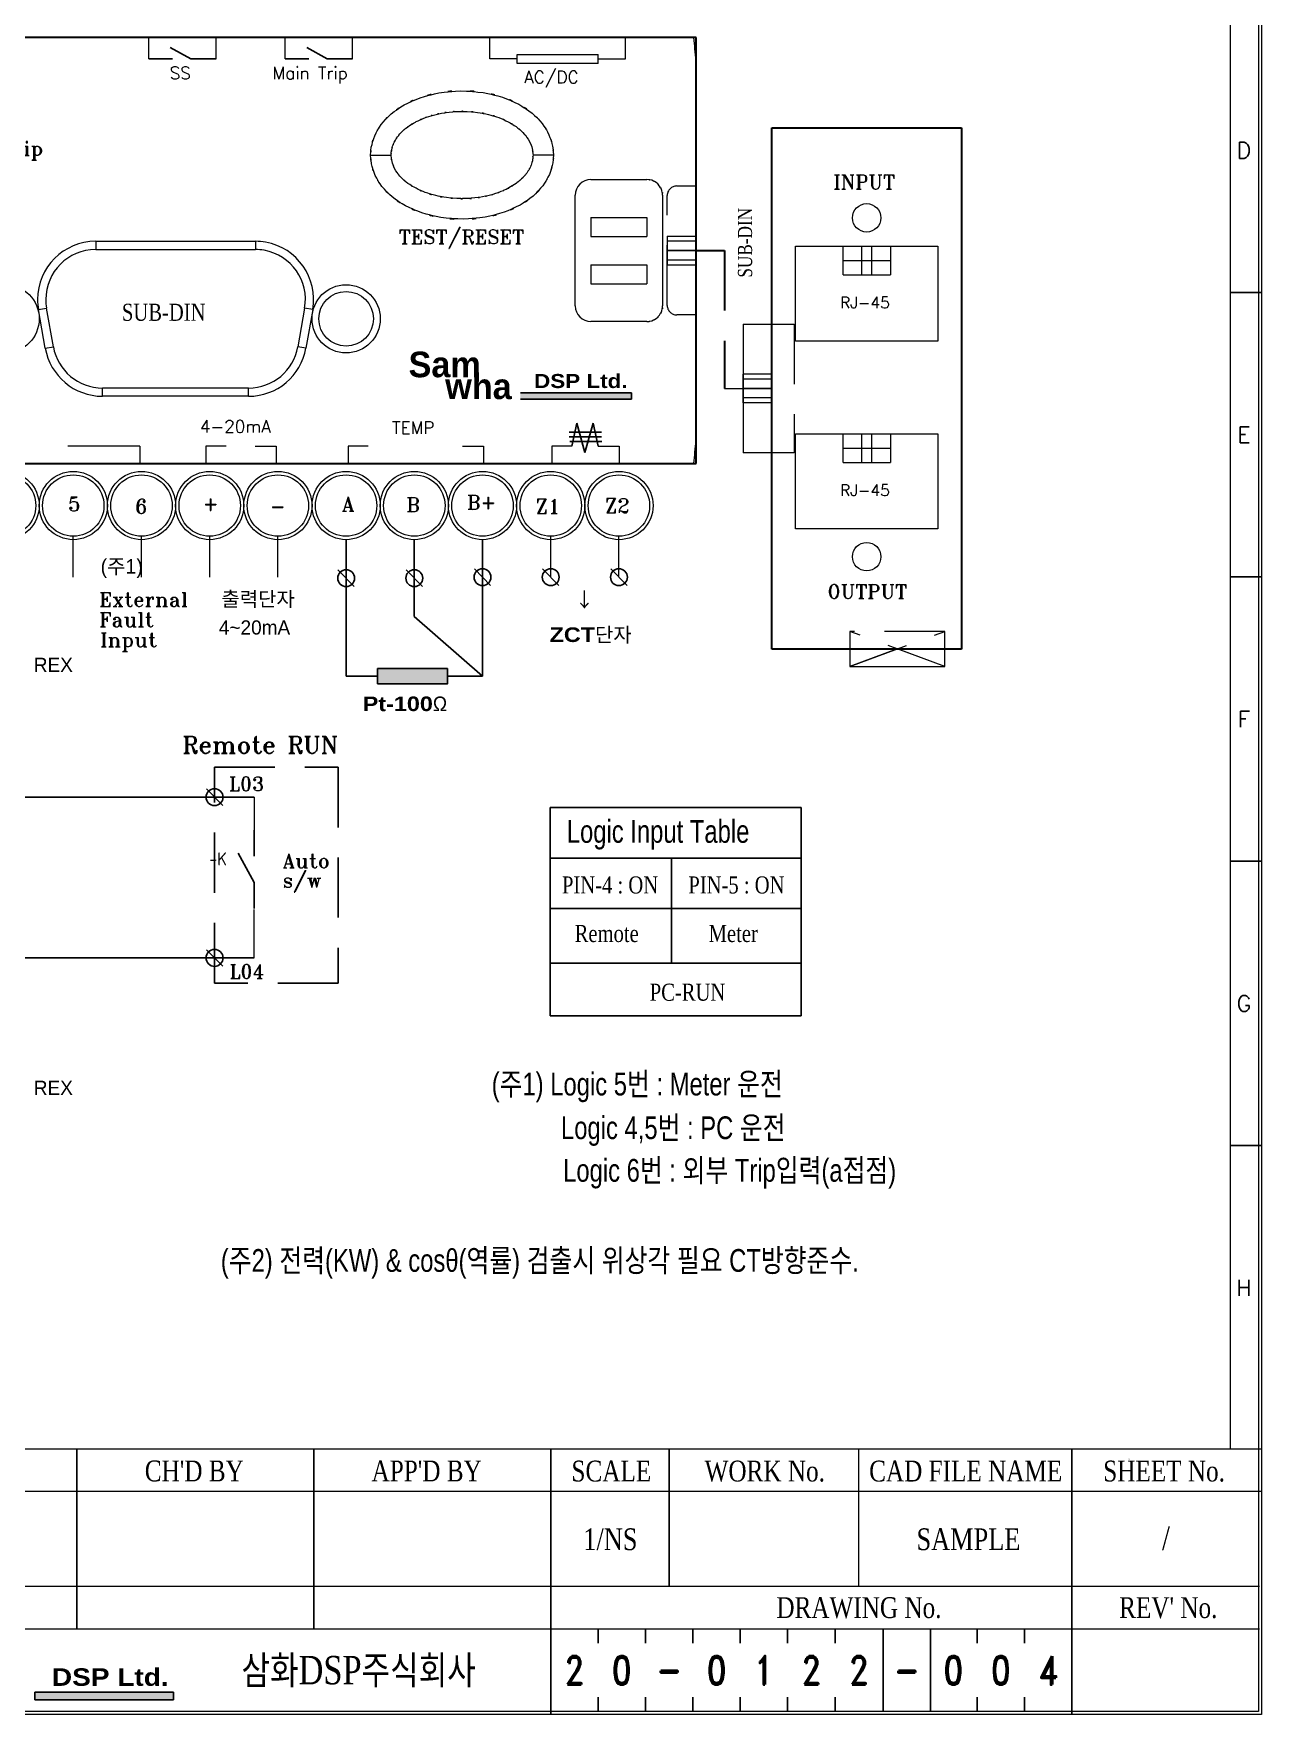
# Model space of a CAD drawing. Header units: millimetres. Extents: x 54 to 1685, y 68 to 1015.
# Drawn here: x 756.6 to 886.2, y 701.6 to 878.9 of the extents above; entities that cross this region are included whole.
import ezdxf
from ezdxf.enums import TextEntityAlignment as Align

# ---------------------------------------------------------------- set-up
doc = ezdxf.new("R2010")
doc.units = ezdxf.units.MM
doc.linetypes.add('DASHED2', pattern=[9.525, 6.35, -3.175])
for name, color, linetype in [('20', 2, 'Continuous'), ('30', 3, 'Continuous'), ('40', 7, 'Continuous'), ('70', 7, 'Continuous'), ('SYMS', 7, 'Continuous'), ('TAGS', 150, 'Continuous')]:
    doc.layers.add(name, color=color, linetype=linetype)
doc.styles.add('SD', font='ROMAND.shx', dxfattribs={"width": 0.8})
doc.styles.add('SIMPLEX', font='SIMPLEX.shx', dxfattribs={"bigfont": 'HBRDS.shx'})
doc.styles.add('SS', font='batang.ttc', dxfattribs={"width": 0.8})
doc.styles.get("Standard").update_dxf_attribs({"font": 'BareunDotumPro1.ttf'})
doc.styles.add('STYLE2', font='romant.shx')
doc.styles.add('WD_IEC', font='ISOCP2.shx', dxfattribs={"width": 0.9, "height": 4, "bigfont": 'whtmtxt.shx'})
doc.styles.add('굴림체', font='gulim.ttc')

# ---------------------------------------------------------------- blocks, each defined once
blk = doc.blocks.new('VCR21')
for p, q in [((0, 7.5), (0, 2.5)), ((0, -2.5), (-3.12, 3.12)), ((0, -2.5), (0, -7.5))]:
    blk.add_line(p, q)
at = {"style": 'WD_IEC'}
for tag, p in [('INST', (-5.25, 6.75)), ('TAG2', (-5.25, 0.75)), ('LOC', (-5.25, 3.75)), ('XREF', (-5.25, -3.75)), ('DESC1', (-5.25, -6.75)), ('DESC2', (-5.25, -9.75)), ('DESC3', (-5.25, -12.75))]:
    blk.add_attdef(tag, text='', height=2.5, dxfattribs=at).set_placement(p, align=Align.RIGHT)
blk.add_attdef('TERM01', text='', height=2, rotation=90, dxfattribs=at).set_placement((-1, 7.5), align=Align.RIGHT)
at = {"style": 'WD_IEC', "flags": 1}
for tag, p, height in [('X2TERM01', (0, 7.5), 0.32), ('X4LINK', (-2.75, 0), 0.32), ('X1LINK', (-0.5, 0), 0.32), ('CONTACT', (4, -3.5), 1), ('FAMILY', (4, -5), 1), ('COMMON', (5.25, -4.75), 1), ('X8TERM02', (0, -7.5), 0.32)]:
    blk.add_attdef(tag, p, '', height=height, dxfattribs=at)
at = {"style": 'WD_IEC'}
blk.add_attdef('TERM02', (-1, -7.5), '', height=2, rotation=90, dxfattribs=at)

msp = doc.modelspace()

# ---------------------------------------------------------------- hatches: boundary and pattern name
for color, points in [(5, [(808.029, 840.287), (808.029, 840.954), (819.733, 840.954), (819.733, 840.287)]), (256, [(792.943, 811.872), (792.943, 810.267), (800.324, 810.267), (800.324, 811.872)]), (5, [(756.775, 703.074), (756.775, 703.907), (771.406, 703.907), (771.406, 703.074)])]:
    msp.add_hatch(color=color).paths.add_polyline_path(points)

# ---------------------------------------------------------------- linework, layer by layer
at = {"color": 7, "lineweight": 30}
for p, q in [((826.555, 878.441), (673.516, 878.441)), ((826.555, 833.522), (826.555, 878.441)), ((673.516, 833.522), (826.555, 833.522))]:
    msp.add_line(p, q, dxfattribs=at)
for p, q in [((769.383, 876.209), (768.811, 876.209)), ((769.383, 876.209), (771.308, 876.209)), ((773.233, 876.209), (771.067, 877.412)), ((773.233, 876.209), (775.158, 876.209)), ((775.158, 876.209), (775.919, 876.209)), ((783.779, 876.209), (783.207, 876.209)), ((783.779, 876.209), (785.704, 876.209)), ((787.629, 876.209), (785.464, 877.412)), ((787.629, 876.209), (789.554, 876.209)), ((789.554, 876.209), (790.315, 876.209)), ((789.626, 825.48), (789.626, 811.069)), ((796.824, 825.48), (796.824, 817.367)), ((804.023, 811.069), (804.023, 825.479)), ((796.824, 817.367), (804.023, 811.069)), ((789.626, 811.069), (792.943, 811.069)), ((800.324, 811.069), (804.023, 811.069)), ((779.933, 798.317), (754.759, 798.317)), ((811.146, 775.239), (811.146, 797.234)), ((811.146, 797.234), (837.643, 797.234)), ((837.643, 797.234), (837.643, 775.239)), ((811.146, 791.895), (837.643, 791.895)), ((823.967, 780.791), (823.967, 791.895)), ((811.146, 786.557), (837.643, 786.557)), ((779.933, 781.355), (754.134, 781.355)), ((811.146, 780.791), (837.643, 780.791)), ((837.643, 775.239), (811.146, 775.239))]:
    msp.add_line(p, q)
at = {"color": 7, "lineweight": 15}
for p, q in [((792.217, 866.059), (794.377, 866.059)), ((811.509, 866.059), (809.35, 866.059)), ((763.199, 856.955), (780.059, 856.955)), ((763.199, 856.955), (763.199, 856.092)), ((780.059, 856.955), (780.059, 856.092)), ((763.199, 856.092), (780.059, 856.092)), ((757.159, 849.757), (758.011, 849.907)), ((757.878, 845.679), (757.159, 849.757)), ((758.729, 845.83), (758.011, 849.907)), ((785.249, 849.907), (784.53, 845.83)), ((786.1, 849.757), (785.249, 849.907)), ((786.1, 849.757), (785.381, 845.679)), ((757.878, 845.679), (758.729, 845.83)), ((785.381, 845.679), (784.53, 845.83)), ((779.341, 841.476), (763.917, 841.476)), ((763.917, 840.612), (763.917, 841.476)), ((779.341, 840.612), (763.917, 840.612)), ((779.341, 840.612), (779.341, 841.476))]:
    msp.add_line(p, q, dxfattribs=at)
at = {"color": 7, "lineweight": 0}
for p, q in [((813.81, 850.147), (813.81, 861.816)), ((815.466, 863.472), (821.376, 863.472)), ((823.031, 861.816), (823.031, 850.147)), ((815.466, 859.472), (821.376, 859.472)), ((815.466, 857.472), (821.376, 857.472)), ((815.466, 854.472), (821.376, 854.472)), ((815.466, 852.472), (821.376, 852.472)), ((821.376, 848.492), (815.466, 848.492))]:
    msp.add_line(p, q, dxfattribs=at)
at = {"color": 5}
for p, q in [((808.029, 840.954), (819.733, 840.954)), ((819.733, 840.954), (819.733, 840.287)), ((819.733, 840.287), (808.029, 840.287)), ((756.775, 703.907), (771.406, 703.907)), ((756.775, 703.074), (756.775, 703.907)), ((771.406, 703.074), (756.775, 703.074)), ((771.406, 703.907), (771.406, 703.074))]:
    msp.add_line(p, q, dxfattribs=at)
at = {"color": 7, "linetype": 'DASHED2'}
for p, q in [((813.453, 835.349), (813.987, 837.768)), ((814.836, 834.681), (813.987, 837.768)), ((815.686, 837.768), (814.836, 834.681)), ((816.219, 835.349), (815.686, 837.768))]:
    msp.add_line(p, q, dxfattribs=at)
at = {"color": 7}
for p, q in [((814.869, 836.819), (813.17, 836.819)), ((814.883, 836.334), (813.184, 836.334)), ((814.932, 835.851), (813.233, 835.851)), ((816.568, 836.819), (814.869, 836.819)), ((816.582, 836.334), (814.883, 836.334)), ((816.631, 835.851), (814.932, 835.851))]:
    msp.add_line(p, q, dxfattribs=at)
at = {"color": 0}
for p, q in [((790.484, 820.555), (788.768, 822.292)), ((797.682, 820.555), (795.966, 822.292)), ((804.881, 820.653), (803.165, 822.391)), ((812.078, 820.653), (810.362, 822.391)), ((819.278, 820.653), (817.562, 822.391)), ((776.602, 797.448), (774.886, 799.186)), ((776.602, 780.486), (774.886, 782.224))]:
    msp.add_line(p, q, dxfattribs=at)
msp.add_lwpolyline([(792.943, 810.267), (792.943, 811.872), (800.324, 811.872), (800.324, 810.267)], close=True)
at = {"color": 3, "linetype": 'DASHED2'}
msp.add_lwpolyline([(775.744, 801.481), (788.777, 801.481), (788.777, 778.71), (775.744, 778.71)], close=True, dxfattribs=at)
at = {"color": 7, "lineweight": 15}
for centre, radius in [((753.634, 848.783), 3.599), ((789.626, 848.783), 3.599), ((789.626, 848.783), 2.879), ((753.634, 829.079), 3.599), ((753.634, 829.079), 3.239), ((760.832, 829.079), 3.599), ((760.833, 829.079), 3.238), ((768.031, 829.079), 3.599), ((768.031, 829.079), 3.239), ((775.229, 829.079), 3.599), ((775.229, 829.079), 3.239), ((782.428, 829.079), 3.599), ((782.428, 829.079), 3.239), ((789.626, 829.079), 3.599), ((789.626, 829.079), 3.239), ((796.824, 829.079), 3.599), ((796.825, 829.079), 3.24), ((804.023, 829.079), 3.599), ((804.023, 829.079), 3.239), ((811.221, 829.079), 3.599), ((811.222, 829.079), 3.239), ((818.42, 829.079), 3.6), ((818.419, 829.079), 3.239)]:
    msp.add_circle(centre, radius, dxfattribs=at)
at = {"color": 0}
for centre in [(789.626, 821.423), (796.824, 821.423), (804.023, 821.522), (811.22, 821.522), (818.42, 821.522), (775.744, 798.317), (775.744, 781.355)]:
    msp.add_circle(centre, 0.891, dxfattribs=at)
at = {"color": 7, "lineweight": 15}
for points, knots in [([(826.324, 878.441), (826.324, 878.436), (826.32, 878.432), (826.316, 878.432), (826.31, 878.432), (826.307, 878.436), (826.307, 878.441), (826.307, 878.446), (826.31, 878.451), (826.316, 878.451), (826.32, 878.451), (826.324, 878.446), (826.324, 878.441)], [0, 0, 0, 0, 1, 1, 1, 2, 2, 2, 3, 3, 3, 4, 4, 4, 4]), ([(792.217, 866.059), (792.289, 867.288), (792.156, 865.654), (792.284, 866.877), (792.761, 868.73), (792.043, 866.284), (792.642, 868.1), (793.627, 869.929), (792.236, 867.536), (793.339, 869.296), (794.844, 870.995), (792.769, 868.794), (794.376, 870.397), (796.391, 871.877), (793.654, 869.979), (795.745, 871.346), (798.246, 872.54), (794.875, 871.031), (797.431, 872.102), (800.41, 872.943), (796.413, 871.911), (799.428, 872.617), (802.897, 873.01), (798.262, 872.592), (801.746, 872.826), (805.275, 872.645), (800.578, 872.995), (804.095, 872.651), (807.159, 871.983), (803.097, 872.966), (806.127, 872.159), (808.729, 871.117), (805.296, 872.59), (807.843, 871.423), (809.983, 870.075), (807.181, 871.948), (809.245, 870.487), (810.898, 868.898), (808.76, 871.08), (810.314, 869.396), (811.46, 867.644), (810.011, 870.027), (811.038, 868.203), (811.676, 866.398), (810.907, 868.831), (811.424, 866.988), (811.587, 865.597), (811.416, 867.455), (811.509, 866.059)], [0, 0, 0, 0, 1, 1, 1, 2, 2, 2, 3, 3, 3, 4, 4, 4, 5, 5, 5, 6, 6, 6, 7, 7, 7, 8, 8, 8, 9, 9, 9, 10, 10, 10, 11, 11, 11, 12, 12, 12, 13, 13, 13, 14, 14, 14, 15, 15, 15, 16, 16, 16, 16]), ([(794.377, 866.059), (794.393, 866.493), (794.364, 865.916), (794.391, 866.348), (794.456, 866.812), (794.362, 866.195), (794.439, 866.657), (794.562, 867.145), (794.389, 866.496), (794.526, 866.981), (794.712, 867.481), (794.454, 866.818), (794.655, 867.312), (794.905, 867.811), (794.562, 867.151), (794.825, 867.642), (795.138, 868.131), (794.713, 867.484), (795.039, 867.965), (795.415, 868.444), (794.906, 867.812), (795.295, 868.28), (795.734, 868.745), (795.14, 868.133), (795.59, 868.586), (796.095, 869.034), (795.417, 868.445), (795.931, 868.881), (796.502, 869.309), (795.736, 868.747), (796.314, 869.162), (796.955, 869.571), (796.095, 869.034), (796.743, 869.429), (797.462, 869.818), (796.499, 869.311), (797.225, 869.684), (798.023, 870.044), (796.955, 869.574), (797.759, 869.918), (798.632, 870.243), (797.464, 869.821), (798.343, 870.131), (799.306, 870.418), (798.019, 870.047), (798.987, 870.317), (800.058, 870.56), (798.625, 870.248), (799.703, 870.473), (800.907, 870.663), (799.299, 870.425), (800.507, 870.591), (801.86, 870.706), (800.054, 870.571), (801.409, 870.658), (802.909, 870.67), (800.909, 870.678), (802.409, 870.655), (804.052, 870.528), (801.863, 870.725), (803.503, 870.556), (805.223, 870.255), (802.936, 870.688), (804.647, 870.339), (806.303, 869.864), (804.106, 870.533), (805.745, 870.005), (807.224, 869.382), (805.267, 870.247), (806.723, 869.572), (808.009, 868.817), (806.315, 869.857), (807.57, 869.052), (808.66, 868.164), (807.236, 869.383), (808.282, 868.443), (809.161, 867.399), (808.031, 868.824), (808.847, 867.731), (809.454, 866.529), (808.705, 868.159), (809.221, 866.916), (809.466, 865.639), (809.21, 867.351), (809.35, 866.059)], [0, 0, 0, 0, 1, 1, 1, 2, 2, 2, 3, 3, 3, 4, 4, 4, 5, 5, 5, 6, 6, 6, 7, 7, 7, 8, 8, 8, 9, 9, 9, 10, 10, 10, 11, 11, 11, 12, 12, 12, 13, 13, 13, 14, 14, 14, 15, 15, 15, 16, 16, 16, 17, 17, 17, 18, 18, 18, 19, 19, 19, 20, 20, 20, 21, 21, 21, 22, 22, 22, 23, 23, 23, 24, 24, 24, 25, 25, 25, 26, 26, 26, 27, 27, 27, 28, 28, 28, 28]), ([(811.509, 866.059), (811.437, 864.831), (811.571, 866.465), (811.443, 865.242), (810.966, 863.389), (811.684, 865.835), (811.084, 864.019), (810.101, 862.189), (811.492, 864.582), (810.388, 862.821), (808.882, 861.124), (810.959, 863.325), (809.35, 861.721), (807.336, 860.242), (810.075, 862.141), (807.981, 860.772), (805.481, 859.579), (808.852, 861.088), (806.296, 860.017), (803.317, 859.175), (807.312, 860.207), (804.297, 859.501), (800.828, 859.11), (805.465, 859.527), (801.981, 859.294), (798.45, 859.475), (803.148, 859.124), (799.631, 859.468), (796.568, 860.137), (800.631, 859.153), (797.601, 859.961), (794.998, 861.002), (798.43, 859.529), (795.884, 860.697), (793.744, 862.044), (796.546, 860.172), (794.482, 861.633), (792.828, 863.221), (794.967, 861.039), (793.412, 862.723), (792.267, 864.475), (793.716, 862.092), (792.688, 863.915), (792.051, 865.721), (792.819, 863.288), (792.303, 865.132), (792.139, 866.521), (792.31, 864.665), (792.217, 866.059)], [0, 0, 0, 0, 1, 1, 1, 2, 2, 2, 3, 3, 3, 4, 4, 4, 5, 5, 5, 6, 6, 6, 7, 7, 7, 8, 8, 8, 9, 9, 9, 10, 10, 10, 11, 11, 11, 12, 12, 12, 13, 13, 13, 14, 14, 14, 15, 15, 15, 16, 16, 16, 16]), ([(809.35, 866.059), (809.334, 865.627), (809.363, 866.203), (809.336, 865.772), (809.271, 865.307), (809.366, 865.924), (809.288, 865.463), (809.164, 864.974), (809.338, 865.623), (809.201, 865.139), (809.015, 864.639), (809.273, 865.301), (809.072, 864.808), (808.823, 864.309), (809.164, 864.968), (808.901, 864.478), (808.588, 863.988), (809.014, 864.635), (808.688, 864.155), (808.312, 863.677), (808.821, 864.307), (808.434, 863.839), (807.993, 863.375), (808.587, 863.987), (808.136, 863.533), (807.631, 863.085), (808.31, 863.674), (807.796, 863.239), (807.226, 862.81), (807.993, 863.373), (807.413, 862.957), (806.773, 862.549), (807.632, 863.085), (806.983, 862.689), (806.266, 862.302), (807.228, 862.808), (806.502, 862.436), (805.706, 862.076), (806.773, 862.545), (805.969, 862.2), (805.095, 861.874), (806.263, 862.298), (805.384, 861.99), (804.422, 861.702), (805.708, 862.073), (804.741, 861.802), (803.669, 861.558), (805.101, 861.871), (804.025, 861.647), (802.82, 861.457), (804.428, 861.695), (803.221, 861.529), (801.868, 861.413), (803.673, 861.547), (802.318, 861.462), (800.818, 861.449), (802.819, 861.442), (801.317, 861.465), (799.676, 861.592), (801.863, 861.394), (800.224, 861.563), (798.503, 861.863), (800.791, 861.43), (799.08, 861.78), (797.426, 862.255), (799.622, 861.586), (797.982, 862.114), (796.503, 862.737), (798.461, 861.872), (797.004, 862.546), (795.718, 863.301), (797.411, 862.261), (796.156, 863.066), (795.068, 863.955), (796.492, 862.735), (795.445, 863.677), (794.565, 864.719), (795.696, 863.295), (794.881, 864.389), (794.273, 865.59), (795.023, 863.96), (794.506, 865.203), (794.26, 866.481), (794.517, 864.767), (794.377, 866.059)], [0, 0, 0, 0, 1, 1, 1, 2, 2, 2, 3, 3, 3, 4, 4, 4, 5, 5, 5, 6, 6, 6, 7, 7, 7, 8, 8, 8, 9, 9, 9, 10, 10, 10, 11, 11, 11, 12, 12, 12, 13, 13, 13, 14, 14, 14, 15, 15, 15, 16, 16, 16, 17, 17, 17, 18, 18, 18, 19, 19, 19, 20, 20, 20, 21, 21, 21, 22, 22, 22, 23, 23, 23, 24, 24, 24, 25, 25, 25, 26, 26, 26, 27, 27, 27, 28, 28, 28, 28]), ([(763.199, 856.955), (759.812, 856.955), (757.065, 854.209), (757.065, 850.822), (757.065, 850.465), (757.097, 850.109), (757.159, 849.757)], [0, 0, 0, 0, 1, 1, 1, 2, 2, 2, 2]), ([(786.1, 849.757), (786.688, 853.094), (784.461, 856.274), (781.124, 856.862), (780.773, 856.924), (780.417, 856.955), (780.059, 856.955)], [0, 0, 0, 0, 1, 1, 1, 2, 2, 2, 2]), ([(763.199, 856.092), (760.289, 856.092), (757.93, 853.732), (757.93, 850.822), (757.93, 850.516), (757.957, 850.209), (758.011, 849.907)], [0, 0, 0, 0, 1, 1, 1, 2, 2, 2, 2]), ([(785.249, 849.907), (785.755, 852.773), (783.841, 855.506), (780.975, 856.011), (780.672, 856.065), (780.367, 856.092), (780.059, 856.092)], [0, 0, 0, 0, 1, 1, 1, 2, 2, 2, 2]), ([(826.563, 837.626), (826.563, 837.621), (826.56, 837.618), (826.555, 837.618), (826.55, 837.618), (826.544, 837.621), (826.544, 837.626), (826.544, 837.631), (826.55, 837.635), (826.555, 837.635), (826.56, 837.635), (826.563, 837.631), (826.563, 837.626)], [0, 0, 0, 0, 1, 1, 1, 2, 2, 2, 3, 3, 3, 4, 4, 4, 4]), ([(826.324, 833.522), (826.324, 833.518), (826.32, 833.514), (826.316, 833.514), (826.31, 833.514), (826.307, 833.518), (826.307, 833.522), (826.307, 833.527), (826.31, 833.531), (826.316, 833.531), (826.32, 833.531), (826.324, 833.527), (826.324, 833.522)], [0, 0, 0, 0, 1, 1, 1, 2, 2, 2, 3, 3, 3, 4, 4, 4, 4])]:
    msp.add_open_spline(points, degree=3, knots=knots, dxfattribs=at)
for points in [[(826.555, 876.023), (826.485, 876.831), (826.405, 877.636), (826.316, 878.441)], [(758.729, 845.83), (759.172, 843.311), (761.361, 841.476), (763.917, 841.476)], [(779.341, 841.476), (781.897, 841.476), (784.087, 843.311), (784.53, 845.83)], [(757.878, 845.679), (758.394, 842.749), (760.942, 840.612), (763.917, 840.612)], [(779.341, 840.612), (782.318, 840.612), (784.864, 842.749), (785.381, 845.679)], [(826.316, 833.522), (826.405, 834.327), (826.485, 835.133), (826.555, 835.941)]]:
    msp.add_open_spline(points, degree=3, dxfattribs=at)
at = {"color": 7, "lineweight": 0}
for points in [[(823.031, 861.816), (822.943, 862.589), (823.105, 861.565), (822.95, 862.329), (822.628, 863.036), (823.098, 862.113), (822.715, 862.79), (822.19, 863.363), (822.922, 862.631), (822.349, 863.156), (821.672, 863.538), (822.595, 863.068), (821.887, 863.391), (821.124, 863.545), (822.148, 863.383), (821.376, 863.472)], [(821.376, 848.492), (822.148, 848.58), (821.124, 848.418), (821.887, 848.573), (822.595, 848.895), (821.672, 848.426), (822.349, 848.808), (822.922, 849.333), (822.19, 848.601), (822.715, 849.174), (823.098, 849.851), (822.628, 848.928), (822.95, 849.635), (823.105, 850.398), (822.943, 849.375), (823.031, 850.147)]]:
    msp.add_open_spline(points, degree=3, knots=[0, 0, 0, 0, 1, 1, 1, 2, 2, 2, 3, 3, 3, 4, 4, 4, 5, 5, 5, 5], dxfattribs=at)
for points in [[(815.466, 863.472), (814.551, 863.472), (813.81, 862.73), (813.81, 861.816)], [(813.81, 850.147), (813.81, 849.233), (814.551, 848.492), (815.466, 848.492)]]:
    msp.add_open_spline(points, degree=3, dxfattribs=at)
at = {"layer": '20', "color": 0, "lineweight": 13}
msp.add_lwpolyline([(509.523, 729.551), (509.523, 968.251), (882.923, 968.251), (882.923, 729.551)], dxfattribs=at)
at = {"layer": '30', "color": 0}
for p, q in [((886.223, 851.551), (882.923, 851.551)), ((886.223, 821.551), (882.923, 821.551)), ((886.223, 791.551), (882.923, 791.551)), ((886.223, 761.551), (882.923, 761.551))]:
    msp.add_line(p, q, dxfattribs=at)
at = {"layer": '40', "color": 0}
for p, q in [((761.223, 710.551), (761.223, 729.551)), ((786.223, 710.551), (786.223, 729.551)), ((811.223, 701.551), (811.223, 729.551)), ((823.723, 715.051), (823.723, 729.551)), ((866.223, 715.051), (866.223, 729.551)), ((866.223, 701.551), (866.223, 715.051)), ((816.223, 709.051), (816.223, 710.551)), ((821.223, 709.051), (821.223, 710.551)), ((826.223, 709.051), (826.223, 710.551)), ((831.223, 709.051), (831.223, 710.551)), ((836.223, 709.051), (836.223, 710.551)), ((841.238, 709.051), (841.238, 710.551)), ((846.291, 701.851), (846.291, 710.551)), ((851.291, 701.851), (851.291, 710.551)), ((856.223, 709.051), (856.223, 710.551)), ((861.223, 709.051), (861.223, 710.551)), ((816.223, 701.851), (816.223, 703.351)), ((821.223, 701.851), (821.223, 703.351)), ((826.223, 701.851), (826.223, 703.351)), ((831.223, 701.851), (831.223, 703.351)), ((836.223, 701.851), (836.223, 703.351)), ((841.238, 701.851), (841.238, 703.351)), ((856.223, 701.851), (856.223, 703.351)), ((861.223, 701.851), (861.223, 703.351))]:
    msp.add_line(p, q, dxfattribs=at)
at = {"layer": '40', "color": 0, "lineweight": 13}
for p, q in [((843.723, 715.051), (843.723, 729.551)), ((886.223, 725.051), (736.223, 725.051)), ((886.023, 715.051), (736.223, 715.051)), ((886.023, 710.551), (736.223, 710.551))]:
    msp.add_line(p, q, dxfattribs=at)
at = {"layer": '70', "lineweight": 15}
for p, q in [((768.811, 876.209), (768.811, 878.441)), ((775.919, 876.209), (775.919, 878.441)), ((783.207, 876.209), (783.207, 878.441)), ((790.315, 876.209), (790.315, 878.441)), ((804.806, 876.209), (804.806, 878.441)), ((819.114, 876.209), (819.114, 878.441)), ((807.686, 876.209), (804.806, 876.209)), ((807.686, 875.705), (807.686, 876.682)), ((807.686, 876.682), (816.234, 876.682)), ((816.234, 875.705), (816.234, 876.682)), ((816.234, 876.209), (819.114, 876.209)), ((816.234, 875.705), (807.686, 875.705)), ((831.531, 848.23), (834.567, 848.23)), ((831.531, 848.23), (831.531, 834.63)), ((834.567, 848.23), (834.567, 834.63)), ((831.531, 839.93), (831.531, 842.93)), ((834.567, 842.93), (831.531, 842.93)), ((834.567, 842.43), (831.531, 842.43)), ((834.567, 839.93), (834.567, 842.93)), ((829.572, 841.43), (834.567, 841.43)), ((834.567, 841.43), (831.531, 841.43)), ((834.567, 840.43), (831.531, 840.43)), ((834.567, 839.93), (831.531, 839.93)), ((767.857, 835.349), (760.257, 835.349)), ((767.857, 835.349), (767.857, 833.522)), ((776.957, 835.349), (774.833, 835.349)), ((774.833, 835.349), (774.833, 833.522)), ((780.034, 835.349), (782.251, 835.349)), ((782.251, 835.349), (782.251, 833.522)), ((791.957, 835.349), (789.833, 835.349)), ((789.833, 835.349), (789.833, 833.522)), ((801.924, 835.349), (804.14, 835.349)), ((804.14, 835.349), (804.14, 833.522)), ((813.453, 835.349), (811.328, 835.349)), ((811.328, 835.349), (811.328, 833.522)), ((816.219, 835.349), (818.436, 835.349)), ((818.436, 835.349), (818.436, 833.522)), ((834.567, 834.63), (831.531, 834.63)), ((760.833, 821.522), (760.833, 825.84)), ((768.033, 821.522), (768.033, 825.84)), ((775.23, 821.522), (775.23, 825.84)), ((782.43, 821.522), (782.43, 825.84)), ((811.22, 821.522), (811.22, 825.84)), ((818.42, 821.522), (818.42, 825.84)), ((779.933, 798.317), (779.933, 794.83)), ((779.933, 781.355), (779.933, 786.459))]:
    msp.add_line(p, q, dxfattribs=at)
at = {"layer": '70', "lineweight": 30}
for p, q in [((834.567, 813.93), (834.567, 868.93)), ((834.567, 868.93), (854.567, 868.93)), ((854.567, 868.93), (854.567, 813.93)), ((854.567, 813.93), (834.567, 813.93))]:
    msp.add_line(p, q, dxfattribs=at)
at = {"layer": '70', "linetype": 'DASHED2', "lineweight": 15}
for p, q in [((823.518, 850.192), (823.518, 861.792)), ((824.518, 862.792), (826.555, 862.792)), ((826.555, 848.492), (826.555, 863.492)), ((823.518, 857.492), (826.555, 857.492)), ((823.518, 857.492), (823.518, 854.492)), ((823.518, 856.992), (826.555, 856.992)), ((826.555, 857.492), (826.555, 854.492)), ((826.555, 855.992), (823.518, 855.992)), ((823.518, 855.992), (826.555, 855.992)), ((823.518, 854.992), (826.555, 854.992)), ((823.518, 854.492), (826.555, 854.492)), ((826.555, 849.192), (824.518, 849.192)), ((834.567, 848.23), (836.897, 848.23)), ((836.897, 848.23), (836.897, 834.63)), ((836.897, 834.63), (833.567, 834.63))]:
    msp.add_line(p, q, dxfattribs=at)
at = {"layer": '70', "lineweight": 13}
for p, q in [((815.466, 859.472), (815.466, 857.472)), ((821.376, 859.472), (821.376, 857.472)), ((815.466, 854.472), (815.466, 852.472)), ((821.376, 854.472), (821.376, 852.472)), ((852.798, 812.116), (852.798, 815.809)), ((847.71, 813.93), (842.798, 812.116)), ((852.798, 812.116), (847.887, 813.93)), ((842.798, 812.116), (852.798, 812.116)), ((842.798, 812.116), (852.798, 812.116))]:
    msp.add_line(p, q, dxfattribs=at)
at = {"layer": '70', "color": 0, "linetype": 'DASHED2', "lineweight": 30}
for p, q in [((826.555, 855.992), (829.572, 855.992)), ((829.572, 855.992), (829.572, 841.43))]:
    msp.add_line(p, q, dxfattribs=at)
at = {"layer": '70', "color": 4, "lineweight": 15}
for p, q in [((837.067, 856.43), (852.067, 856.43)), ((837.067, 846.43), (837.067, 856.43)), ((842.067, 853.43), (842.067, 856.43)), ((842.067, 854.93), (847.067, 854.93)), ((844.067, 853.43), (844.067, 856.43)), ((845.067, 856.43), (845.067, 853.43)), ((847.067, 856.43), (847.067, 853.43)), ((852.067, 856.43), (852.067, 846.43)), ((842.067, 853.43), (847.067, 853.43)), ((852.067, 846.43), (837.067, 846.43)), ((837.067, 836.632), (852.067, 836.632)), ((837.067, 826.632), (837.067, 836.632)), ((842.067, 833.632), (842.067, 836.632)), ((844.067, 833.632), (844.067, 836.632)), ((845.067, 836.632), (845.067, 833.632)), ((847.067, 836.632), (847.067, 833.632)), ((852.067, 836.632), (852.067, 826.632)), ((842.067, 835.132), (847.067, 835.132)), ((842.067, 833.632), (847.067, 833.632)), ((852.067, 826.632), (837.067, 826.632))]:
    msp.add_line(p, q, dxfattribs=at)
at = {"layer": '70', "color": 0, "linetype": 'DASHED2', "lineweight": 13}
for p, q in [((842.798, 815.809), (842.798, 812.116)), ((852.798, 815.809), (842.798, 815.809)), ((842.798, 812.116), (852.798, 815.809)), ((852.798, 812.116), (842.798, 815.809))]:
    msp.add_line(p, q, dxfattribs=at)
at = {"layer": '70', "color": 0, "lineweight": 13}
msp.add_line((506.223, 729.551), (886.223, 729.551), dxfattribs=at)
for points in [[(886.223, 701.551), (506.223, 701.551), (506.223, 971.551), (886.223, 971.551)], [(885.923, 701.851), (506.523, 701.851), (506.523, 971.251), (885.923, 971.251)]]:
    msp.add_lwpolyline(points, close=True, dxfattribs=at)
at = {"layer": '70', "lineweight": 15}
for centre in [(844.567, 859.43), (844.567, 823.682)]:
    msp.add_circle(centre, 1.5, dxfattribs=at)
at = {"layer": '70', "linetype": 'DASHED2', "lineweight": 15}
for centre, start, end in [((824.518, 861.792), 90, 180), ((824.518, 850.192), 180, 270)]:
    msp.add_arc(centre, 1, start, end, dxfattribs=at)
at = {"layer": '70', "color": 0}
msp.add_solid([(872.225, 728.513), (872.285, 728.513), (872.255, 728.333)], dxfattribs=at)

# ---------------------------------------------------------------- block references
at = {"layer": 'SYMS'}
ref = msp.add_blockref('VCR21', (779.933, 790.705), dxfattribs=dict(at, xscale=0.55, yscale=0.55, zscale=0.55))
ref.add_attrib('TAG2', '-K', dxfattribs={"layer": 'TAGS', "height": 1.375, "style": 'WD_IEC'}).set_placement((777.045, 791.118), align=Align.RIGHT)

# ---------------------------------------------------------------- texts
at = {"color": 0, "style": 'STYLE2'}
for s, height, p in [('SS', 1.3032, (771.011, 874.054)), ('Main Trip', 1.3032, (781.858, 874.054)), ('AC/DC', 1.3032, (808.422, 873.625)), ('Operating Trip', 1.48657, (741.474, 866.006)), ('INPUT', 1.4866, (841.055, 862.469)), ('TEST/RESET', 1.4866, (795.166, 856.685)), ('RJ-45', 1.1893, (841.758, 849.894)), ('4-20mA', 1.3032, (774.192, 836.772)), ('TEMP', 1.3032, (794.479, 836.631)), ('5', 1.525, (760.277, 828.489)), ('A', 1.525, (789.193, 828.489)), ('B', 1.525, (795.973, 828.401)), ('B+', 1.5253, (802.377, 828.654)), ('RJ-45', 1.1893, (841.758, 830.097)), ('6', 1.525, (767.358, 828.235)), ('+', 1.525, (774.511, 828.489)), ('-', 1.525, (781.592, 828.235)), ('Z1', 1.5253, (809.628, 828.235)), ('Z2', 1.5253, (816.947, 828.312)), ('External', 1.4866, (763.579, 818.42)), ('OUTPUT', 1.4866, (840.425, 819.267)), ('Fault', 1.4866, (763.579, 816.3)), ('Input', 1.4866, (763.68, 814.181)), ('Auto', 1.4866, (782.939, 790.846)), ('s/w', 1.4866, (782.939, 788.796))]:
    msp.add_text(s, height=height, dxfattribs=at).set_placement(p)
at = {"color": 0, "style": 'SS', "width": 0.8}
msp.add_text('SUB-DIN', height=1.5, rotation=90, dxfattribs=at).set_placement((832.477, 853.126))
at = {"color": 0, "width": 0.8}
for s, height, style, p in [('SUB-DIN', 1.8, 'SS', (765.964, 848.569)), ('Logic Input Table', 2.4, '굴림체', (812.916, 793.503)), ('PIN-4 : ON', 1.8, 'SS', (812.406, 788.158)), ('PIN-5 : ON', 1.8, 'SS', (825.741, 788.158)), ('Remote', 1.8, 'SS', (813.745, 783.035)), ('Meter', 1.8, 'SS', (827.884, 783.035)), ('PC-RUN', 1.8, 'SS', (821.669, 776.84)), ('삼화DSP주식회사', 3, 'SS', (778.587, 704.722))]:
    msp.add_text(s, height=height, dxfattribs=dict(at, style=style)).set_placement(p)
at = {"color": 0, "linetype": 'Continuous'}
for s, p in [('4~20mA', (779.959, 816.219)), ('REX', (758.726, 812.278)), ('REX', (758.726, 767.653))]:
    msp.add_text(s, height=1.5, dxfattribs=at).set_placement(p, align=Align.MIDDLE)
at = {"style": 'STYLE2'}
msp.add_text('Remote RUN', height=1.7839, dxfattribs=at).set_placement((772.348, 802.933))
at = {"color": 3, "style": 'STYLE2'}
for s, p in [('L03', (777.272, 798.98)), ('L04', (777.321, 779.191))]:
    msp.add_text(s, height=1.4866, dxfattribs=at).set_placement(p)
at = {"style": '굴림체', "width": 0.8}
for s, p in [('(주1) Logic 5번 : Meter 운전', (804.992, 766.848)), ('Logic 4,5번 : PC 운전', (812.304, 762.24)), ('Logic 6번 : 외부 Trip입력(a접점)', (812.529, 757.746)), ('(주2) 전력(KW) & cosθ(역률) 검출시 위상각 필요 CT방향준수.', (776.403, 748.24))]:
    msp.add_text(s, height=2.4, dxfattribs=at).set_placement(p)
at = {"color": 0, "style": 'SD', "width": 0.8}
for s, p in [('2', (813.723, 706.201)), ('0', (818.723, 706.201)), ('0', (828.723, 706.201)), ('1', (833.723, 706.201)), ('2', (838.723, 706.201)), ('2', (843.738, 706.201)), ('0', (853.723, 706.201)), ('0', (858.723, 706.201)), ('4', (863.723, 706.201)), ('-', (823.723, 706.201)), ('-', (848.791, 706.201))]:
    msp.add_text(s, height=3, dxfattribs=at).set_placement(p, align=Align.MIDDLE)
at = {"color": 20, "insert": (796.217, 845.317), "char_height": 2.7, "width": 9.70259, "attachment_point": 1}
msp.add_mtext('{\\fPump Demi Bold LET|b0|i0|c0|p2;Sam}', dxfattribs=at)
at = {"color": 5, "insert": (800.082, 843.006), "char_height": 2.7, "width": 9.70259, "attachment_point": 1}
msp.add_mtext('{\\fPump Demi Bold LET|b0|i0|c0|p2;wha}', dxfattribs=at)
at = {"color": 0, "attachment_point": 1}
for insert, char_height, width in [((809.463, 842.959), 1.48095, 26.3497), ((758.569, 706.414), 1.85118, 32.93713)]:
    msp.add_mtext('{\\fArial Black|b0|i0|c0|p34;DSP Ltd.}', dxfattribs=dict(at, insert=insert, char_height=char_height, width=width))
at = {"layer": '30', "color": 0, "style": 'SIMPLEX'}
for s, p in [('D', (884.373, 866.551)), ('E', (884.373, 836.551)), ('F', (884.373, 806.551)), ('G', (884.373, 776.551)), ('H', (884.373, 746.551))]:
    msp.add_text(s, height=1.7, dxfattribs=at).set_placement(p, align=Align.MIDDLE)
at = {"layer": '40', "color": 0, "style": 'SS', "width": 0.8}
for s, height, p in [("CH'D BY", 2.2, (773.603, 726.135)), ("APP'D BY", 2.2, (798.127, 726.135)), ('SCALE', 2.2, (817.617, 726.121)), ('WORK No.', 2.2, (833.813, 726.121)), ('CAD FILE NAME', 2.2, (855.015, 726.121)), ('SHEET No.', 2.2, (875.953, 726.121)), ('1/NS', 2.3, (817.515, 718.879)), ('SAMPLE', 2.3, (855.307, 718.879)), ('/', 2.5, (876.15, 718.879)), ('DRAWING No.', 2.2, (843.75, 711.715)), ("REV' No.", 2.2, (876.395, 711.715))]:
    msp.add_text(s, height=height, dxfattribs=at).set_placement(p, align=Align.CENTER)
at = {"layer": '70', "color": 6, "lineweight": 13, "insert": (763.718, 823.434), "char_height": 1.54228, "width": 22.27733, "attachment_point": 1, "style": '굴림체'}
msp.add_mtext('{\\fMoeumT R|b0|i0|c129|p18;(주\\f@MoeumT R|b0|i0|c129|p18;1\\fMoeumT R|b0|i0|c129|p18;)}', dxfattribs=at)
at = {"layer": '70', "lineweight": 13, "char_height": 1.54228, "attachment_point": 1, "style": '굴림체'}
for s, insert, width in [('{\\fMoeumT R|b0|i0|c129|p18;출력단자}', (776.466, 819.989), 10.28458), ('{\\fGulimChe|b0|i0|c129|p34;↓}', (813.779, 819.91), 22.27733), ('{\\fArial Black|b0|i0|c0|p34;ZCT\\fMoeumT R|b0|i0|c129|p18;단자}', (811.1, 816.227), 22.27733), ('{\\fArial Black|b0|i0|c0|p34;Pt-100}Ω', (791.379, 808.933), 22.27733)]:
    msp.add_mtext(s, dxfattribs=dict(at, insert=insert, width=width))

doc.saveas('drawing.dxf')
